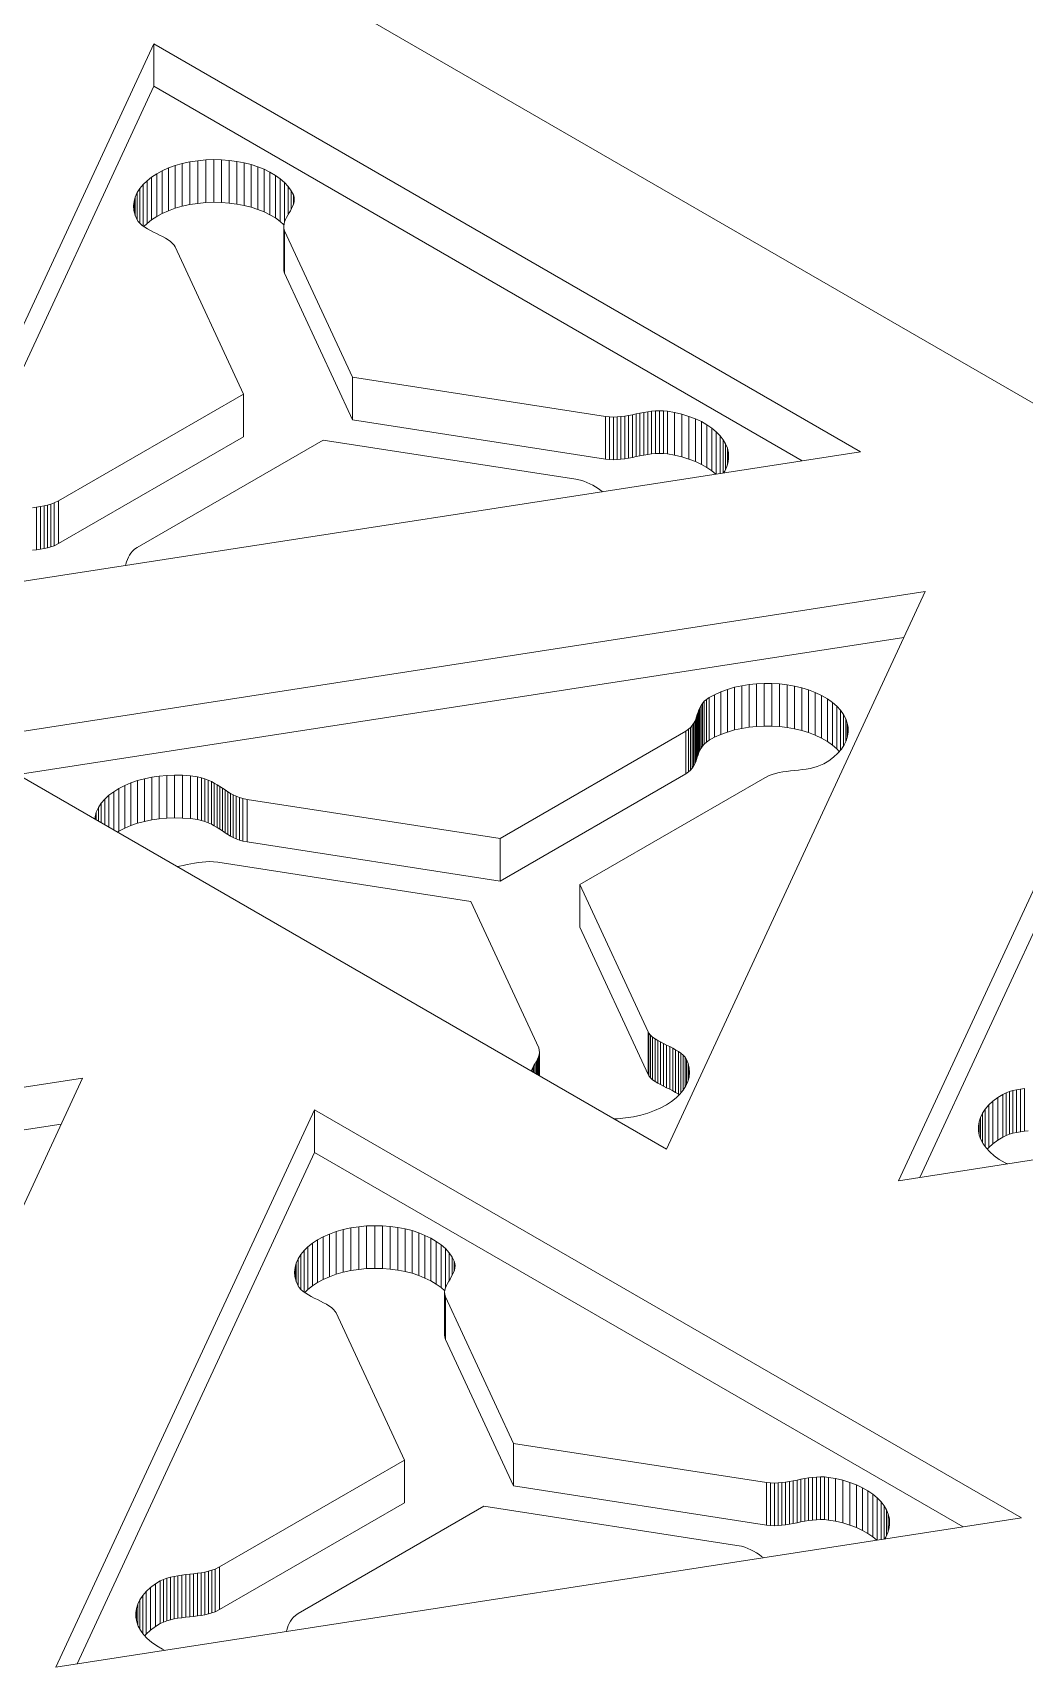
# Model space of a CAD drawing. Header units: inches. Extents: x 2.5 to 18.9, y 2.6 to 12.3.
# Drawn here: x 16.202 to 17.388, y 6.909 to 8.864 of the extents above; entities that cross this region are included whole.
import ezdxf

# ---------------------------------------------------------------- set-up
doc = ezdxf.new("R2010")
doc.units = ezdxf.units.IN
doc.header["$MEASUREMENT"] = 0

# ---------------------------------------------------------------- blocks, each defined once
blk = doc.blocks.new('A$C39963D99')
at = {"color": 0, "linetype": 'Continuous', "lineweight": 0, "extrusion": (3.33067e-16, 0.816497, 0.57735)}
for p, q in [((22.0617, -3.0619), (13.8593, 1.6738)), ((19.1727, -2.4169), (19.4822, -1.75)), ((19.4822, -1.801), (19.4822, -1.75)), ((19.4822, -1.75), (20.3278, -2.2382)), ((19.4822, -1.801), (19.1982, -2.4129)), ((20.2581, -2.2489), (19.4822, -1.801)), ((19.4998, -1.8987), (19.5078, -1.8958)), ((19.5078, -1.8958), (19.5163, -1.8934)), ((19.5078, -1.9469), (19.5078, -1.8958)), ((19.5163, -1.8934), (19.5253, -1.8914)), ((19.5163, -1.9444), (19.5163, -1.8934)), ((19.5253, -1.8914), (19.5348, -1.89)), ((19.5253, -1.9425), (19.5253, -1.8914)), ((19.5348, -1.89), (19.5444, -1.8891)), ((19.5348, -1.941), (19.5348, -1.89)), ((19.5444, -1.8891), (19.5539, -1.8887)), ((19.5444, -1.9401), (19.5444, -1.8891)), ((19.5539, -1.9397), (19.5539, -1.8887)), ((19.5539, -1.8887), (19.5633, -1.8889)), ((19.5633, -1.9399), (19.5633, -1.8889)), ((19.5633, -1.8889), (19.5725, -1.8896)), ((19.5725, -1.9406), (19.5725, -1.8896)), ((19.5725, -1.8896), (19.5815, -1.8908)), ((19.5815, -1.9418), (19.5815, -1.8908)), ((19.5815, -1.8908), (19.5903, -1.8925)), ((19.5903, -1.9435), (19.5903, -1.8925)), ((19.5903, -1.8925), (19.5986, -1.8947)), ((19.5986, -1.9457), (19.5986, -1.8947)), ((19.5986, -1.8947), (19.6066, -1.8972)), ((19.4695, -1.9185), (19.4742, -1.9139)), ((19.4742, -1.9139), (19.4796, -1.9096)), ((19.4742, -1.9649), (19.4742, -1.9139)), ((19.4796, -1.9096), (19.4857, -1.9056)), ((19.4796, -1.9607), (19.4796, -1.9096)), ((19.4857, -1.9056), (19.4924, -1.902)), ((19.4857, -1.9567), (19.4857, -1.9056)), ((19.4924, -1.902), (19.4998, -1.8987)), ((19.4924, -1.953), (19.4924, -1.902)), ((19.4998, -1.9498), (19.4998, -1.8987)), ((19.6066, -1.9483), (19.6066, -1.8972)), ((19.6066, -1.8972), (19.6142, -1.9003)), ((19.6142, -1.9513), (19.6142, -1.9003)), ((19.6142, -1.9003), (19.6212, -1.9037)), ((19.6212, -1.9547), (19.6212, -1.9037)), ((19.6212, -1.9037), (19.6277, -1.9075)), ((19.6277, -1.9585), (19.6277, -1.9075)), ((19.6277, -1.9075), (19.6335, -1.9117)), ((19.6335, -1.9627), (19.6335, -1.9117)), ((19.6335, -1.9117), (19.6386, -1.9162)), ((19.4587, -1.9387), (19.4601, -1.9334)), ((19.4601, -1.9334), (19.4624, -1.9282)), ((19.4601, -1.9559), (19.4601, -1.9334)), ((19.4624, -1.9282), (19.4656, -1.9232)), ((19.4624, -1.9609), (19.4624, -1.9282)), ((19.4656, -1.9232), (19.4695, -1.9185)), ((19.4656, -1.9648), (19.4656, -1.9232)), ((19.4695, -1.9681), (19.4695, -1.9185)), ((19.6386, -1.9635), (19.6386, -1.9162)), ((19.6386, -1.9162), (19.6431, -1.921)), ((19.6431, -1.9544), (19.6431, -1.921)), ((19.6431, -1.921), (19.6467, -1.9262)), ((19.6467, -1.948), (19.6467, -1.9262)), ((19.6467, -1.9262), (19.6492, -1.9309)), ((19.6492, -1.9424), (19.6492, -1.9309)), ((19.6492, -1.9309), (19.65, -1.9337)), ((19.65, -1.9392), (19.65, -1.9337)), ((19.65, -1.9337), (19.6502, -1.9365)), ((19.4581, -1.9441), (19.4587, -1.9387)), ((19.4585, -1.9496), (19.4581, -1.9441)), ((19.4598, -1.9551), (19.4585, -1.9496)), ((19.4587, -1.9504), (19.4587, -1.9387)), ((19.4618, -1.9599), (19.4598, -1.9551)), ((19.4924, -1.953), (19.4857, -1.9567)), ((19.4998, -1.9498), (19.4924, -1.953)), ((19.5078, -1.9469), (19.4998, -1.9498)), ((19.5163, -1.9444), (19.5078, -1.9469)), ((19.5253, -1.9425), (19.5163, -1.9444)), ((19.5348, -1.941), (19.5253, -1.9425)), ((19.5444, -1.9401), (19.5348, -1.941)), ((19.5539, -1.9397), (19.5444, -1.9401)), ((19.5633, -1.9399), (19.5539, -1.9397)), ((19.5725, -1.9406), (19.5633, -1.9399)), ((19.5815, -1.9418), (19.5725, -1.9406)), ((19.5903, -1.9435), (19.5815, -1.9418)), ((19.5986, -1.9457), (19.5903, -1.9435)), ((19.6066, -1.9483), (19.5986, -1.9457)), ((19.6142, -1.9513), (19.6066, -1.9483)), ((19.6212, -1.9547), (19.6142, -1.9513)), ((19.6277, -1.9585), (19.6212, -1.9547)), ((19.6426, -1.9551), (19.6412, -1.9578)), ((19.6442, -1.9525), (19.6426, -1.9551)), ((19.6457, -1.9499), (19.6442, -1.9525)), ((19.6471, -1.9472), (19.6457, -1.9499)), ((19.6483, -1.9446), (19.6471, -1.9472)), ((19.6493, -1.9419), (19.6483, -1.9446)), ((19.65, -1.9392), (19.6493, -1.9419)), ((19.6502, -1.9365), (19.65, -1.9392)), ((19.4635, -1.9626), (19.4618, -1.9599)), ((19.4658, -1.9651), (19.4635, -1.9626)), ((19.4684, -1.9673), (19.4658, -1.9651)), ((19.4714, -1.9695), (19.4684, -1.9673)), ((19.4742, -1.9649), (19.4703, -1.9687)), ((19.4747, -1.9715), (19.4714, -1.9695)), ((19.4796, -1.9607), (19.4742, -1.9649)), ((19.4782, -1.9734), (19.4747, -1.9715)), ((19.4818, -1.9753), (19.4782, -1.9734)), ((19.4857, -1.9567), (19.4796, -1.9607)), ((19.6335, -1.9627), (19.6277, -1.9585)), ((19.6379, -1.9666), (19.6335, -1.9627)), ((19.6381, -1.9656), (19.6377, -1.9682)), ((19.6377, -2.0192), (19.6377, -1.9682)), ((19.6377, -1.9682), (19.6378, -1.9708)), ((19.6378, -2.0219), (19.6378, -1.9708)), ((19.6378, -1.9708), (19.6385, -1.9737)), ((19.6388, -1.963), (19.6381, -1.9656)), ((19.6385, -2.0247), (19.6385, -1.9737)), ((19.6385, -1.9737), (19.7199, -2.149)), ((19.6399, -1.9604), (19.6388, -1.963)), ((19.6412, -1.9578), (19.6399, -1.9604)), ((19.4855, -1.9771), (19.4818, -1.9753)), ((19.4891, -1.979), (19.4855, -1.9771)), ((19.4927, -1.9808), (19.4891, -1.979)), ((19.4961, -1.9827), (19.4927, -1.9808)), ((19.4993, -1.9846), (19.4961, -1.9827)), ((19.5022, -1.9867), (19.4993, -1.9846)), ((19.5047, -1.9889), (19.5022, -1.9867)), ((19.5067, -1.9912), (19.5047, -1.9889)), ((19.5077, -1.993), (19.5067, -1.9912)), ((19.5895, -2.1691), (19.5077, -1.993)), ((19.6378, -2.0219), (19.6377, -2.0192)), ((19.6385, -2.0247), (19.6378, -2.0219)), ((19.7199, -2.2), (19.6385, -2.0247)), ((19.7199, -2.2), (19.7199, -2.149)), ((19.7199, -2.149), (20.0226, -2.1959)), ((19.3681, -2.2969), (19.5895, -2.1691)), ((19.5895, -2.2201), (19.5895, -2.1691)), ((20.0732, -2.1904), (20.0778, -2.1897)), ((20.0778, -2.1897), (20.0825, -2.1893)), ((20.0778, -2.2408), (20.0778, -2.1897)), ((20.0825, -2.1893), (20.0873, -2.1891)), ((20.0825, -2.2403), (20.0825, -2.1893)), ((20.0873, -2.2402), (20.0873, -2.1891)), ((20.0873, -2.1891), (20.0921, -2.1892)), ((20.0921, -2.2403), (20.0921, -2.1892)), ((20.0921, -2.1892), (20.0969, -2.1897)), ((20.0969, -2.2407), (20.0969, -2.1897)), ((20.0969, -2.1897), (20.1051, -2.1911)), ((20.0226, -2.2469), (19.7199, -2.2)), ((20.0226, -2.2469), (20.0226, -2.1959)), ((20.0226, -2.1959), (20.0276, -2.1964)), ((20.0276, -2.2475), (20.0276, -2.1964)), ((20.0276, -2.1964), (20.0322, -2.1966)), ((20.0322, -2.1966), (20.0367, -2.1964)), ((20.0322, -2.2476), (20.0322, -2.1966)), ((20.0367, -2.1964), (20.0412, -2.196)), ((20.0367, -2.2475), (20.0367, -2.1964)), ((20.0412, -2.196), (20.0457, -2.1954)), ((20.0412, -2.2471), (20.0412, -2.196)), ((20.0457, -2.1954), (20.0502, -2.1947)), ((20.0457, -2.2465), (20.0457, -2.1954)), ((20.0502, -2.1947), (20.0548, -2.1938)), ((20.0502, -2.2457), (20.0502, -2.1947)), ((20.0548, -2.1938), (20.0593, -2.1929)), ((20.0548, -2.2449), (20.0548, -2.1938)), ((20.0593, -2.1929), (20.0639, -2.192)), ((20.0593, -2.2439), (20.0593, -2.1929)), ((20.0639, -2.192), (20.0685, -2.1911)), ((20.0639, -2.243), (20.0639, -2.192)), ((20.0685, -2.1911), (20.0732, -2.1904)), ((20.0685, -2.2422), (20.0685, -2.1911)), ((20.0732, -2.2414), (20.0732, -2.1904)), ((20.1051, -2.2422), (20.1051, -2.1911)), ((20.1051, -2.1911), (20.1141, -2.1932)), ((20.1141, -2.2443), (20.1141, -2.1932)), ((20.1141, -2.1932), (20.1225, -2.1958)), ((20.1225, -2.2468), (20.1225, -2.1958)), ((20.1225, -2.1958), (20.1303, -2.1988)), ((20.1303, -2.2498), (20.1303, -2.1988)), ((20.1303, -2.1988), (20.1375, -2.2021)), ((20.1375, -2.2532), (20.1375, -2.2021)), ((20.1375, -2.2021), (20.1441, -2.2059)), ((20.1441, -2.2569), (20.1441, -2.2059)), ((20.1441, -2.2059), (20.15, -2.2099)), ((19.5895, -2.2201), (19.3681, -2.3479)), ((19.6848, -2.2243), (19.4624, -2.3527)), ((19.9872, -2.2711), (19.6848, -2.2243)), ((20.15, -2.261), (20.15, -2.2099)), ((20.15, -2.2099), (20.1552, -2.2143)), ((20.1552, -2.2649), (20.1552, -2.2143)), ((20.1552, -2.2143), (20.1597, -2.2189)), ((20.1597, -2.2642), (20.1597, -2.2189)), ((20.1597, -2.2189), (20.1635, -2.2237)), ((20.1635, -2.2636), (20.1635, -2.2237)), ((20.1635, -2.2237), (20.1664, -2.2288)), ((20.1664, -2.2589), (20.1664, -2.2288)), ((20.1664, -2.2288), (20.1685, -2.234)), ((20.3278, -2.2382), (19.1727, -2.4169)), ((20.0276, -2.2475), (20.0226, -2.2469)), ((20.0322, -2.2476), (20.0276, -2.2475)), ((20.0367, -2.2475), (20.0322, -2.2476)), ((20.0412, -2.2471), (20.0367, -2.2475)), ((20.0457, -2.2465), (20.0412, -2.2471)), ((20.0502, -2.2457), (20.0457, -2.2465)), ((20.0548, -2.2449), (20.0502, -2.2457)), ((20.0593, -2.2439), (20.0548, -2.2449)), ((20.0639, -2.243), (20.0593, -2.2439)), ((20.0685, -2.2422), (20.0639, -2.243)), ((20.0732, -2.2414), (20.0685, -2.2422)), ((20.0778, -2.2408), (20.0732, -2.2414)), ((20.0825, -2.2403), (20.0778, -2.2408)), ((20.0873, -2.2402), (20.0825, -2.2403)), ((20.0921, -2.2403), (20.0873, -2.2402)), ((20.0969, -2.2407), (20.0921, -2.2403)), ((20.1051, -2.2422), (20.0969, -2.2407)), ((20.1141, -2.2443), (20.1051, -2.2422)), ((20.1225, -2.2468), (20.1141, -2.2443)), ((20.1303, -2.2498), (20.1225, -2.2468)), ((20.1685, -2.2536), (20.1685, -2.234)), ((20.1685, -2.234), (20.1697, -2.2393)), ((20.17, -2.2447), (20.1694, -2.2502)), ((20.1697, -2.2477), (20.1697, -2.2393)), ((20.1697, -2.2393), (20.17, -2.2447)), ((20.1375, -2.2532), (20.1303, -2.2498)), ((20.1441, -2.2569), (20.1375, -2.2532)), ((20.15, -2.261), (20.1441, -2.2569)), ((20.1548, -2.2649), (20.15, -2.261)), ((20.1653, -2.2612), (20.1638, -2.2635)), ((20.1679, -2.2557), (20.1653, -2.2612)), ((20.1694, -2.2502), (20.1679, -2.2557)), ((19.9926, -2.2721), (19.9872, -2.2711)), ((19.9967, -2.2733), (19.9926, -2.2721)), ((20.0004, -2.2747), (19.9967, -2.2733)), ((20.004, -2.2763), (20.0004, -2.2747)), ((20.0074, -2.2782), (20.004, -2.2763)), ((20.0106, -2.2801), (20.0074, -2.2782)), ((20.0138, -2.2822), (20.0106, -2.2801)), ((20.017, -2.2843), (20.0138, -2.2822)), ((20.0194, -2.2859), (20.017, -2.2843)), ((19.3373, -2.305), (19.342, -2.3044)), ((19.342, -2.3044), (19.3465, -2.3038)), ((19.342, -2.3555), (19.342, -2.3044)), ((19.3465, -2.3038), (19.351, -2.303)), ((19.3465, -2.3548), (19.3465, -2.3038)), ((19.351, -2.303), (19.3552, -2.302)), ((19.351, -2.354), (19.351, -2.303)), ((19.3552, -2.302), (19.3592, -2.3009)), ((19.3552, -2.3531), (19.3552, -2.302)), ((19.3592, -2.3009), (19.363, -2.2994)), ((19.3592, -2.3519), (19.3592, -2.3009)), ((19.363, -2.2994), (19.3681, -2.2969)), ((19.363, -2.3505), (19.363, -2.2994)), ((19.3681, -2.3479), (19.3681, -2.2969)), ((19.342, -2.3555), (19.3373, -2.356)), ((19.3465, -2.3548), (19.342, -2.3555)), ((19.351, -2.354), (19.3465, -2.3548)), ((19.3552, -2.3531), (19.351, -2.354)), ((19.3592, -2.3519), (19.3552, -2.3531)), ((19.363, -2.3505), (19.3592, -2.3519)), ((19.3681, -2.3479), (19.363, -2.3505)), ((19.4518, -2.3644), (19.4507, -2.3671)), ((19.4532, -2.3619), (19.4518, -2.3644)), ((19.4548, -2.3594), (19.4532, -2.3619)), ((19.4568, -2.3571), (19.4548, -2.3594)), ((19.4592, -2.3548), (19.4568, -2.3571)), ((19.4624, -2.3527), (19.4592, -2.3548)), ((19.4488, -2.3725), (19.4482, -2.3742)), ((19.4497, -2.3698), (19.4488, -2.3725)), ((19.4507, -2.3671), (19.4497, -2.3698)), ((19.2501, -2.5841), (20.4052, -2.4054)), ((20.4052, -2.4054), (20.0958, -3.0723)), ((20.3733, -3.11), (20.6828, -2.4431)), ((20.3797, -2.4603), (19.3198, -2.6243)), ((20.6828, -2.4941), (20.3988, -3.1061)), ((20.1685, -2.5223), (20.1769, -2.5199)), ((20.1769, -2.5199), (20.1856, -2.518)), ((20.1769, -2.5709), (20.1769, -2.5199)), ((20.1856, -2.518), (20.1945, -2.5166)), ((20.1856, -2.569), (20.1856, -2.518)), ((20.1945, -2.5166), (20.2035, -2.5156)), ((20.1945, -2.5676), (20.1945, -2.5166)), ((20.2035, -2.5156), (20.2127, -2.5152)), ((20.2035, -2.5667), (20.2035, -2.5156)), ((20.2127, -2.5662), (20.2127, -2.5152)), ((20.2127, -2.5152), (20.2218, -2.5153)), ((20.2218, -2.5663), (20.2218, -2.5153)), ((20.2218, -2.5153), (20.231, -2.5158)), ((20.231, -2.5668), (20.231, -2.5158)), ((20.231, -2.5158), (20.24, -2.5169)), ((20.24, -2.5679), (20.24, -2.5169)), ((20.24, -2.5169), (20.2488, -2.5184)), ((20.2488, -2.5695), (20.2488, -2.5184)), ((20.2488, -2.5184), (20.2574, -2.5205)), ((20.2574, -2.5715), (20.2574, -2.5205)), ((20.2574, -2.5205), (20.2657, -2.523)), ((20.1356, -2.5443), (20.1371, -2.5416)), ((20.1371, -2.5416), (20.1388, -2.5391)), ((20.1371, -2.5927), (20.1371, -2.5416)), ((20.1388, -2.5391), (20.1409, -2.5366)), ((20.1388, -2.5901), (20.1388, -2.5391)), ((20.1409, -2.5366), (20.1435, -2.5343)), ((20.1409, -2.5877), (20.1409, -2.5366)), ((20.1435, -2.5343), (20.1466, -2.5321)), ((20.1435, -2.5853), (20.1435, -2.5343)), ((20.1466, -2.5321), (20.1529, -2.5287)), ((20.1466, -2.5831), (20.1466, -2.5321)), ((20.1529, -2.5287), (20.1605, -2.5253)), ((20.1529, -2.5797), (20.1529, -2.5287)), ((20.1605, -2.5253), (20.1685, -2.5223)), ((20.1605, -2.5763), (20.1605, -2.5253)), ((20.1685, -2.5734), (20.1685, -2.5223)), ((20.2657, -2.574), (20.2657, -2.523)), ((20.2657, -2.523), (20.2737, -2.5261)), ((20.2737, -2.5771), (20.2737, -2.5261)), ((20.2737, -2.5261), (20.2812, -2.5296)), ((20.2812, -2.5806), (20.2812, -2.5296)), ((20.2812, -2.5296), (20.2881, -2.5336)), ((20.2881, -2.5846), (20.2881, -2.5336)), ((20.2881, -2.5336), (20.2943, -2.5379)), ((20.2943, -2.589), (20.2943, -2.5379)), ((20.2943, -2.5379), (20.2995, -2.5425)), ((20.1281, -2.563), (20.1295, -2.5605)), ((20.1295, -2.5605), (20.1306, -2.5578)), ((20.1295, -2.6115), (20.1295, -2.5605)), ((20.1306, -2.5578), (20.1316, -2.5551)), ((20.1306, -2.6089), (20.1306, -2.5578)), ((20.1316, -2.5551), (20.1325, -2.5524)), ((20.1316, -2.6062), (20.1316, -2.5551)), ((20.1325, -2.5524), (20.1334, -2.5497)), ((20.1325, -2.6034), (20.1325, -2.5524)), ((20.1334, -2.5497), (20.1345, -2.547)), ((20.1334, -2.6007), (20.1334, -2.5497)), ((20.1345, -2.547), (20.1356, -2.5443)), ((20.1345, -2.598), (20.1345, -2.547)), ((20.1356, -2.5953), (20.1356, -2.5443)), ((20.2995, -2.5936), (20.2995, -2.5425)), ((20.2995, -2.5425), (20.3039, -2.5473)), ((20.3039, -2.5949), (20.3039, -2.5473)), ((20.3039, -2.5473), (20.3075, -2.5523)), ((20.3075, -2.5899), (20.3075, -2.5523)), ((20.3075, -2.5523), (20.3102, -2.5574)), ((20.3102, -2.5848), (20.3102, -2.5574)), ((20.3102, -2.5574), (20.312, -2.5626)), ((19.8965, -2.7006), (20.1189, -2.5722)), ((20.1189, -2.5722), (20.1221, -2.5701)), ((20.1189, -2.6233), (20.1189, -2.5722)), ((20.1221, -2.5701), (20.1245, -2.5679)), ((20.1221, -2.6211), (20.1221, -2.5701)), ((20.1245, -2.5679), (20.1265, -2.5655)), ((20.1245, -2.6189), (20.1245, -2.5679)), ((20.1265, -2.5655), (20.1281, -2.563)), ((20.1265, -2.6165), (20.1265, -2.5655)), ((20.1281, -2.6141), (20.1281, -2.563)), ((20.1529, -2.5797), (20.1466, -2.5831)), ((20.1605, -2.5763), (20.1529, -2.5797)), ((20.1685, -2.5734), (20.1605, -2.5763)), ((20.1769, -2.5709), (20.1685, -2.5734)), ((20.1856, -2.569), (20.1769, -2.5709)), ((20.1945, -2.5676), (20.1856, -2.569)), ((20.2035, -2.5667), (20.1945, -2.5676)), ((20.2127, -2.5662), (20.2035, -2.5667)), ((20.2218, -2.5663), (20.2127, -2.5662)), ((20.231, -2.5668), (20.2218, -2.5663)), ((20.24, -2.5679), (20.231, -2.5668)), ((20.2488, -2.5695), (20.24, -2.5679)), ((20.2574, -2.5715), (20.2488, -2.5695)), ((20.2657, -2.574), (20.2574, -2.5715)), ((20.2737, -2.5771), (20.2657, -2.574)), ((20.2812, -2.5806), (20.2737, -2.5771)), ((20.2881, -2.5846), (20.2812, -2.5806)), ((20.3123, -2.5784), (20.3107, -2.5837)), ((20.312, -2.5795), (20.312, -2.5626)), ((20.312, -2.5626), (20.313, -2.5679)), ((20.3131, -2.5732), (20.3123, -2.5784)), ((20.313, -2.5739), (20.313, -2.5679)), ((20.313, -2.5679), (20.3131, -2.5732)), ((20.0958, -3.0723), (19.2501, -2.5841)), ((20.1345, -2.598), (20.1334, -2.6007)), ((20.1356, -2.5953), (20.1345, -2.598)), ((20.1371, -2.5927), (20.1356, -2.5953)), ((20.1388, -2.5901), (20.1371, -2.5927)), ((20.1409, -2.5877), (20.1388, -2.5901)), ((20.1435, -2.5853), (20.1409, -2.5877)), ((20.1466, -2.5831), (20.1435, -2.5853)), ((20.2943, -2.589), (20.2881, -2.5846)), ((20.2995, -2.5936), (20.2943, -2.589)), ((20.3007, -2.5987), (20.2956, -2.6033)), ((20.3024, -2.5967), (20.2995, -2.5936)), ((20.3049, -2.5938), (20.3007, -2.5987)), ((20.3082, -2.5888), (20.3049, -2.5938)), ((20.3107, -2.5837), (20.3082, -2.5888)), ((20.1245, -2.6189), (20.1221, -2.6211)), ((20.1265, -2.6165), (20.1245, -2.6189)), ((20.1281, -2.6141), (20.1265, -2.6165)), ((20.1295, -2.6115), (20.1281, -2.6141)), ((20.1306, -2.6089), (20.1295, -2.6115)), ((20.1316, -2.6062), (20.1306, -2.6089)), ((20.1325, -2.6034), (20.1316, -2.6062)), ((20.1334, -2.6007), (20.1325, -2.6034)), ((20.244, -2.6199), (20.2393, -2.6205)), ((20.2487, -2.6194), (20.244, -2.6199)), ((20.2534, -2.6189), (20.2487, -2.6194)), ((20.2581, -2.6183), (20.2534, -2.6189)), ((20.2628, -2.6176), (20.2581, -2.6183)), ((20.2674, -2.6168), (20.2628, -2.6176)), ((20.2718, -2.6158), (20.2674, -2.6168)), ((20.276, -2.6146), (20.2718, -2.6158)), ((20.28, -2.6131), (20.276, -2.6146)), ((20.2838, -2.6113), (20.28, -2.6131)), ((20.2897, -2.6077), (20.2838, -2.6113)), ((20.2956, -2.6033), (20.2897, -2.6077)), ((19.4406, -2.6408), (19.4475, -2.6373)), ((19.4475, -2.6373), (19.4549, -2.6342)), ((19.4475, -2.6883), (19.4475, -2.6373)), ((19.4549, -2.6342), (19.4628, -2.6315)), ((19.4549, -2.6852), (19.4549, -2.6342)), ((19.4628, -2.6315), (19.4711, -2.6292)), ((19.4628, -2.6825), (19.4628, -2.6315)), ((19.4711, -2.6292), (19.4797, -2.6274)), ((19.4711, -2.6802), (19.4711, -2.6292)), ((19.4797, -2.6274), (19.4887, -2.6261)), ((19.4797, -2.6784), (19.4797, -2.6274)), ((19.4887, -2.6261), (19.4979, -2.6252)), ((19.4887, -2.6771), (19.4887, -2.6261)), ((19.4979, -2.6252), (19.5072, -2.6249)), ((19.4979, -2.6763), (19.4979, -2.6252)), ((19.5072, -2.6759), (19.5072, -2.6249)), ((19.5072, -2.6249), (19.5167, -2.6251)), ((19.5167, -2.6762), (19.5167, -2.6251)), ((19.5167, -2.6251), (19.5262, -2.6259)), ((19.5262, -2.6769), (19.5262, -2.6259)), ((19.5262, -2.6259), (19.5346, -2.627)), ((19.5346, -2.6781), (19.5346, -2.627)), ((19.5346, -2.627), (19.5392, -2.628)), ((19.5392, -2.6791), (19.5392, -2.628)), ((19.5392, -2.628), (19.5434, -2.6293)), ((19.5434, -2.6803), (19.5434, -2.6293)), ((19.5434, -2.6293), (19.5474, -2.6308)), ((19.5474, -2.6819), (19.5474, -2.6308)), ((19.5474, -2.6308), (19.5511, -2.6326)), ((19.5511, -2.6836), (19.5511, -2.6326)), ((19.5511, -2.6326), (19.5546, -2.6345)), ((19.5546, -2.6855), (19.5546, -2.6345)), ((19.5546, -2.6345), (19.5579, -2.6365)), ((19.5579, -2.6875), (19.5579, -2.6365)), ((19.5579, -2.6365), (19.5612, -2.6385)), ((19.5612, -2.6896), (19.5612, -2.6385)), ((19.5612, -2.6385), (19.5643, -2.6406)), ((20.1189, -2.6233), (19.8965, -2.7517)), ((20.2132, -2.628), (19.9918, -2.7558)), ((20.1221, -2.6211), (20.1189, -2.6233)), ((20.2183, -2.6255), (20.2132, -2.628)), ((20.2221, -2.624), (20.2183, -2.6255)), ((20.2261, -2.6229), (20.2221, -2.624)), ((20.2303, -2.6219), (20.2261, -2.6229)), ((20.2348, -2.6211), (20.2303, -2.6219)), ((20.2393, -2.6205), (20.2348, -2.6211)), ((19.416, -2.6637), (19.4194, -2.6585)), ((19.4194, -2.6585), (19.4236, -2.6536)), ((19.4194, -2.6818), (19.4194, -2.6585)), ((19.4236, -2.6536), (19.4286, -2.649)), ((19.4236, -2.6842), (19.4236, -2.6536)), ((19.4286, -2.649), (19.4343, -2.6447)), ((19.4286, -2.6871), (19.4286, -2.649)), ((19.4343, -2.6447), (19.4406, -2.6408)), ((19.4343, -2.6904), (19.4343, -2.6447)), ((19.4406, -2.6918), (19.4406, -2.6408)), ((19.5643, -2.6917), (19.5643, -2.6406)), ((19.5643, -2.6406), (19.5675, -2.6427)), ((19.5675, -2.6938), (19.5675, -2.6427)), ((19.5675, -2.6427), (19.5707, -2.6448)), ((19.5707, -2.6958), (19.5707, -2.6448)), ((19.5707, -2.6448), (19.5739, -2.6468)), ((19.5739, -2.6978), (19.5739, -2.6468)), ((19.5739, -2.6468), (19.5773, -2.6486)), ((19.5773, -2.6996), (19.5773, -2.6486)), ((19.5773, -2.6486), (19.5809, -2.6502)), ((19.5809, -2.7012), (19.5809, -2.6502)), ((19.5809, -2.6502), (19.5846, -2.6516)), ((19.5846, -2.7027), (19.5846, -2.6516)), ((19.5846, -2.6516), (19.5887, -2.6528)), ((19.5887, -2.7038), (19.5887, -2.6528)), ((19.5887, -2.6528), (19.5941, -2.6539)), ((19.5941, -2.7049), (19.5941, -2.6539)), ((19.5941, -2.6539), (19.8965, -2.7006)), ((19.4116, -2.6773), (19.4119, -2.6747)), ((19.4119, -2.6747), (19.4134, -2.6692)), ((19.4119, -2.6774), (19.4119, -2.6747)), ((19.4134, -2.6692), (19.416, -2.6637)), ((19.4134, -2.6784), (19.4134, -2.6692)), ((19.416, -2.6798), (19.416, -2.6637)), ((19.4797, -2.6784), (19.4711, -2.6802)), ((19.4887, -2.6771), (19.4797, -2.6784)), ((19.4979, -2.6763), (19.4887, -2.6771)), ((19.5072, -2.6759), (19.4979, -2.6763)), ((19.5167, -2.6762), (19.5072, -2.6759)), ((19.5262, -2.6769), (19.5167, -2.6762)), ((19.5346, -2.6781), (19.5262, -2.6769)), ((19.5392, -2.6791), (19.5346, -2.6781)), ((19.4406, -2.6918), (19.4388, -2.693)), ((19.4475, -2.6883), (19.4406, -2.6918)), ((19.4549, -2.6852), (19.4475, -2.6883)), ((19.4628, -2.6825), (19.4549, -2.6852)), ((19.4711, -2.6802), (19.4628, -2.6825)), ((19.5434, -2.6803), (19.5392, -2.6791)), ((19.5474, -2.6819), (19.5434, -2.6803)), ((19.5511, -2.6836), (19.5474, -2.6819)), ((19.5546, -2.6855), (19.5511, -2.6836)), ((19.5579, -2.6875), (19.5546, -2.6855)), ((19.5612, -2.6896), (19.5579, -2.6875)), ((19.5643, -2.6917), (19.5612, -2.6896)), ((19.5675, -2.6938), (19.5643, -2.6917)), ((19.5707, -2.6958), (19.5675, -2.6938)), ((19.5739, -2.6978), (19.5707, -2.6958)), ((19.5773, -2.6996), (19.5739, -2.6978)), ((19.5809, -2.7012), (19.5773, -2.6996)), ((19.5846, -2.7027), (19.5809, -2.7012)), ((19.5887, -2.7038), (19.5846, -2.7027)), ((19.5941, -2.7049), (19.5887, -2.7038)), ((19.8965, -2.7517), (19.5941, -2.7049)), ((19.8965, -2.7517), (19.8965, -2.7006)), ((19.5128, -2.7338), (19.5102, -2.7342)), ((19.5174, -2.7329), (19.5128, -2.7338)), ((19.522, -2.732), (19.5174, -2.7329)), ((19.5265, -2.7311), (19.522, -2.732)), ((19.5311, -2.7302), (19.5265, -2.7311)), ((19.5356, -2.7295), (19.5311, -2.7302)), ((19.5401, -2.7289), (19.5356, -2.7295)), ((19.5446, -2.7285), (19.5401, -2.7289)), ((19.5491, -2.7283), (19.5446, -2.7285)), ((19.5537, -2.7285), (19.5491, -2.7283)), ((19.5587, -2.7291), (19.5537, -2.7285)), ((19.8614, -2.7759), (19.5587, -2.7291)), ((19.9918, -2.8068), (19.9918, -2.7558)), ((19.9918, -2.7558), (20.0736, -2.9319)), ((19.9428, -2.9512), (19.8614, -2.7759)), ((20.0736, -2.983), (19.9918, -2.8068)), ((20.0736, -2.983), (20.0736, -2.9319)), ((20.0736, -2.9319), (20.0746, -2.9337)), ((21.5284, -2.9313), (20.3733, -3.11)), ((19.9435, -2.9541), (19.9428, -2.9512)), ((20.0746, -2.9847), (20.0746, -2.9337)), ((20.0746, -2.9337), (20.0767, -2.936)), ((20.0767, -2.9871), (20.0767, -2.936)), ((20.0767, -2.936), (20.0791, -2.9382)), ((20.0791, -2.9892), (20.0791, -2.9382)), ((20.0791, -2.9382), (20.082, -2.9403)), ((20.082, -2.9913), (20.082, -2.9403)), ((20.082, -2.9403), (20.0852, -2.9422)), ((20.0852, -2.9933), (20.0852, -2.9422)), ((20.0852, -2.9422), (20.0886, -2.9441)), ((20.0886, -2.9951), (20.0886, -2.9441)), ((20.0886, -2.9441), (20.0922, -2.946)), ((20.0922, -2.997), (20.0922, -2.946)), ((20.0922, -2.946), (20.0958, -2.9478)), ((20.0958, -2.9988), (20.0958, -2.9478)), ((20.0958, -2.9478), (20.0995, -2.9496)), ((20.0995, -3.0006), (20.0995, -2.9496)), ((20.0995, -2.9496), (20.1031, -2.9515)), ((20.1031, -3.0025), (20.1031, -2.9515)), ((20.1031, -2.9515), (20.1066, -2.9534)), ((19.9371, -2.9724), (19.9387, -2.9698)), ((19.9387, -2.9698), (19.9401, -2.9672)), ((19.9387, -2.9816), (19.9387, -2.9698)), ((19.9401, -2.9672), (19.9414, -2.9645)), ((19.9401, -2.9824), (19.9401, -2.9672)), ((19.9414, -2.9645), (19.9425, -2.9619)), ((19.9414, -2.9832), (19.9414, -2.9645)), ((19.9425, -2.9619), (19.9432, -2.9593)), ((19.9425, -2.9838), (19.9425, -2.9619)), ((19.9432, -2.9593), (19.9436, -2.9567)), ((19.9432, -2.9842), (19.9432, -2.9593)), ((19.9436, -2.9567), (19.9435, -2.9541)), ((19.9436, -2.9844), (19.9436, -2.9567)), ((20.1066, -3.0044), (20.1066, -2.9534)), ((20.1066, -2.9534), (20.1099, -2.9554)), ((20.1099, -3.0065), (20.1099, -2.9554)), ((20.1099, -2.9554), (20.1129, -2.9576)), ((20.1129, -3.0051), (20.1129, -2.9576)), ((20.1129, -2.9576), (20.1155, -2.9599)), ((20.1155, -3.0019), (20.1155, -2.9599)), ((20.1155, -2.9599), (20.1178, -2.9623)), ((20.1178, -2.9984), (20.1178, -2.9623)), ((20.1178, -2.9623), (20.1195, -2.965)), ((20.1195, -2.9953), (20.1195, -2.965)), ((20.1195, -2.965), (20.1215, -2.9698)), ((20.1215, -2.9904), (20.1215, -2.9698)), ((20.1215, -2.9698), (20.1228, -2.9753)), ((18.242, -3.1661), (19.3971, -2.9874)), ((19.3971, -2.9874), (19.0876, -3.6543)), ((19.9337, -2.9787), (19.9342, -2.9777)), ((19.9342, -2.9777), (19.9356, -2.975)), ((19.9342, -2.979), (19.9342, -2.9777)), ((19.9356, -2.975), (19.9371, -2.9724)), ((19.9356, -2.9798), (19.9356, -2.975)), ((19.9371, -2.9807), (19.9371, -2.9724)), ((20.0746, -2.9847), (20.0736, -2.983)), ((20.0767, -2.9871), (20.0746, -2.9847)), ((20.0791, -2.9892), (20.0767, -2.9871)), ((20.082, -2.9913), (20.0791, -2.9892)), ((20.0852, -2.9933), (20.082, -2.9913)), ((20.1226, -2.9862), (20.1212, -2.9915)), ((20.1232, -2.9808), (20.1226, -2.9862)), ((20.1228, -2.9844), (20.1228, -2.9753)), ((20.1228, -2.9753), (20.1232, -2.9808)), ((20.0886, -2.9951), (20.0852, -2.9933)), ((20.0922, -2.997), (20.0886, -2.9951)), ((20.0958, -2.9988), (20.0922, -2.997)), ((20.0995, -3.0006), (20.0958, -2.9988)), ((20.1031, -3.0025), (20.0995, -3.0006)), ((20.1071, -3.011), (20.1017, -3.0153)), ((20.1066, -3.0044), (20.1031, -3.0025)), ((20.1099, -3.0065), (20.1066, -3.0044)), ((20.1118, -3.0065), (20.1071, -3.011)), ((20.111, -3.0073), (20.1099, -3.0065)), ((20.1157, -3.0017), (20.1118, -3.0065)), ((20.1189, -2.9967), (20.1157, -3.0017)), ((20.1212, -2.9915), (20.1189, -2.9967)), ((20.4863, -3.0148), (20.4922, -3.0104)), ((20.4922, -3.0104), (20.4981, -3.0068)), ((20.4922, -3.0614), (20.4922, -3.0104)), ((20.4981, -3.0068), (20.5019, -3.005)), ((20.4981, -3.0578), (20.4981, -3.0068)), ((20.5019, -3.005), (20.5059, -3.0035)), ((20.5019, -3.056), (20.5019, -3.005)), ((20.5059, -3.0035), (20.5101, -3.0023)), ((20.5059, -3.0545), (20.5059, -3.0035)), ((20.5101, -3.0023), (20.5145, -3.0013)), ((20.5101, -3.0533), (20.5101, -3.0023)), ((20.5145, -3.0013), (20.5191, -3.0005)), ((20.5145, -3.0523), (20.5145, -3.0013)), ((20.5191, -3.0005), (20.5238, -2.9998)), ((20.5191, -3.0515), (20.5191, -3.0005)), ((20.5238, -3.0508), (20.5238, -2.9998)), ((19.3652, -3.692), (19.6747, -3.0251)), ((19.6747, -3.0762), (19.6747, -3.0251)), ((19.6747, -3.0251), (20.5203, -3.5134)), ((20.0735, -3.0291), (20.065, -3.0315)), ((20.0815, -3.0262), (20.0735, -3.0291)), ((20.0889, -3.0229), (20.0815, -3.0262)), ((20.0956, -3.0193), (20.0889, -3.0229)), ((20.1017, -3.0153), (20.0956, -3.0193)), ((20.4712, -3.0344), (20.4737, -3.0293)), ((20.4737, -3.0293), (20.477, -3.0243)), ((20.4737, -3.0644), (20.4737, -3.0293)), ((20.477, -3.0243), (20.4812, -3.0194)), ((20.477, -3.0694), (20.477, -3.0243)), ((20.4812, -3.0194), (20.4863, -3.0148)), ((20.4812, -3.0704), (20.4812, -3.0194)), ((20.4863, -3.0658), (20.4863, -3.0148)), ((19.3716, -3.0424), (18.3117, -3.2063)), ((20.0369, -3.0359), (20.0329, -3.036)), ((20.0465, -3.035), (20.0369, -3.0359)), ((20.056, -3.0335), (20.0465, -3.035)), ((20.065, -3.0315), (20.056, -3.0335)), ((20.4688, -3.0449), (20.4696, -3.0396)), ((20.4689, -3.0502), (20.4688, -3.0449)), ((20.4696, -3.0396), (20.4712, -3.0344)), ((20.4696, -3.0537), (20.4696, -3.0396)), ((20.4712, -3.0592), (20.4712, -3.0344)), ((20.4699, -3.0555), (20.4689, -3.0502)), ((20.4717, -3.0607), (20.4699, -3.0555)), ((20.4744, -3.0658), (20.4717, -3.0607)), ((20.478, -3.0708), (20.4744, -3.0658)), ((20.4863, -3.0658), (20.4812, -3.0704)), ((20.4922, -3.0614), (20.4863, -3.0658)), ((20.4981, -3.0578), (20.4922, -3.0614)), ((20.5019, -3.056), (20.4981, -3.0578)), ((20.5059, -3.0545), (20.5019, -3.056)), ((20.5101, -3.0533), (20.5059, -3.0545)), ((20.5145, -3.0523), (20.5101, -3.0533)), ((20.5191, -3.0515), (20.5145, -3.0523)), ((20.5238, -3.0508), (20.5191, -3.0515)), ((20.5285, -3.0503), (20.5238, -3.0508)), ((19.6747, -3.0762), (19.3907, -3.6881)), ((20.4506, -3.5241), (19.6747, -3.0762)), ((20.4824, -3.0756), (20.478, -3.0708)), ((20.4812, -3.0704), (20.4795, -3.0724)), ((20.4876, -3.0801), (20.4824, -3.0756)), ((20.4938, -3.0845), (20.4876, -3.0801)), ((20.5007, -3.0885), (20.4938, -3.0845)), ((20.5036, -3.0899), (20.5007, -3.0885)), ((19.7088, -3.1686), (19.7179, -3.1666)), ((19.7179, -3.1666), (19.7274, -3.1651)), ((19.7179, -3.2176), (19.7179, -3.1666)), ((19.7274, -3.1651), (19.7369, -3.1642)), ((19.7274, -3.2161), (19.7274, -3.1651)), ((19.7369, -3.1642), (19.7465, -3.1639)), ((19.7369, -3.2152), (19.7369, -3.1642)), ((19.7465, -3.2149), (19.7465, -3.1639)), ((19.7465, -3.1639), (19.7559, -3.1641)), ((19.7559, -3.2151), (19.7559, -3.1641)), ((19.7559, -3.1641), (19.7651, -3.1648)), ((19.7651, -3.2158), (19.7651, -3.1648)), ((19.7651, -3.1648), (19.7741, -3.166)), ((19.7741, -3.217), (19.7741, -3.166)), ((19.7741, -3.166), (19.7828, -3.1677)), ((19.6667, -3.1891), (19.6721, -3.1848)), ((19.6721, -3.1848), (19.6782, -3.1808)), ((19.6721, -3.2358), (19.6721, -3.1848)), ((19.6782, -3.1808), (19.685, -3.1772)), ((19.6782, -3.2318), (19.6782, -3.1808)), ((19.685, -3.1772), (19.6923, -3.1739)), ((19.685, -3.2282), (19.685, -3.1772)), ((19.6923, -3.1739), (19.7003, -3.171)), ((19.6923, -3.2249), (19.6923, -3.1739)), ((19.7003, -3.171), (19.7088, -3.1686)), ((19.7003, -3.222), (19.7003, -3.171)), ((19.7088, -3.2196), (19.7088, -3.1686)), ((19.7828, -3.2187), (19.7828, -3.1677)), ((19.7828, -3.1677), (19.7912, -3.1698)), ((19.7912, -3.2208), (19.7912, -3.1698)), ((19.7912, -3.1698), (19.7992, -3.1724)), ((19.7992, -3.2234), (19.7992, -3.1724)), ((19.7992, -3.1724), (19.8067, -3.1754)), ((19.8067, -3.2265), (19.8067, -3.1754)), ((19.8067, -3.1754), (19.8137, -3.1788)), ((19.8137, -3.2299), (19.8137, -3.1788)), ((19.8137, -3.1788), (19.8202, -3.1827)), ((19.8202, -3.2337), (19.8202, -3.1827)), ((19.8202, -3.1827), (19.826, -3.1868)), ((19.826, -3.2379), (19.826, -3.1868)), ((19.826, -3.1868), (19.8312, -3.1913)), ((19.6527, -3.2086), (19.655, -3.2034)), ((19.655, -3.2034), (19.6581, -3.1984)), ((19.655, -3.2361), (19.655, -3.2034)), ((19.6581, -3.1984), (19.662, -3.1936)), ((19.6581, -3.24), (19.6581, -3.1984)), ((19.662, -3.1936), (19.6667, -3.1891)), ((19.662, -3.2433), (19.662, -3.1936)), ((19.6667, -3.2401), (19.6667, -3.1891)), ((19.8312, -3.2387), (19.8312, -3.1913)), ((19.8312, -3.1913), (19.8356, -3.1962)), ((19.8356, -3.2296), (19.8356, -3.1962)), ((19.8356, -3.1962), (19.8392, -3.2014)), ((19.8392, -3.2232), (19.8392, -3.2014)), ((19.8392, -3.2014), (19.8417, -3.2061)), ((19.8417, -3.2175), (19.8417, -3.2061)), ((19.8417, -3.2061), (19.8425, -3.2089)), ((19.6507, -3.2193), (19.6512, -3.2139)), ((19.6511, -3.2248), (19.6507, -3.2193)), ((19.6524, -3.2303), (19.6511, -3.2248)), ((19.6512, -3.2139), (19.6527, -3.2086)), ((19.6512, -3.2255), (19.6512, -3.2139)), ((19.6527, -3.231), (19.6527, -3.2086)), ((19.6923, -3.2249), (19.685, -3.2282)), ((19.7003, -3.222), (19.6923, -3.2249)), ((19.7088, -3.2196), (19.7003, -3.222)), ((19.7179, -3.2176), (19.7088, -3.2196)), ((19.7274, -3.2161), (19.7179, -3.2176)), ((19.7369, -3.2152), (19.7274, -3.2161)), ((19.7465, -3.2149), (19.7369, -3.2152)), ((19.7559, -3.2151), (19.7465, -3.2149)), ((19.7651, -3.2158), (19.7559, -3.2151)), ((19.7741, -3.217), (19.7651, -3.2158)), ((19.7828, -3.2187), (19.7741, -3.217)), ((19.7912, -3.2208), (19.7828, -3.2187)), ((19.7992, -3.2234), (19.7912, -3.2208)), ((19.8067, -3.2265), (19.7992, -3.2234)), ((19.8382, -3.2251), (19.8367, -3.2277)), ((19.8396, -3.2224), (19.8382, -3.2251)), ((19.8409, -3.2198), (19.8396, -3.2224)), ((19.8419, -3.2171), (19.8409, -3.2198)), ((19.8425, -3.2144), (19.8419, -3.2171)), ((19.8425, -3.2144), (19.8425, -3.2089)), ((19.8425, -3.2089), (19.8428, -3.2116)), ((19.8428, -3.2116), (19.8425, -3.2144)), ((19.6544, -3.2351), (19.6524, -3.2303)), ((19.6561, -3.2378), (19.6544, -3.2351)), ((19.6583, -3.2402), (19.6561, -3.2378)), ((19.661, -3.2425), (19.6583, -3.2402)), ((19.664, -3.2446), (19.661, -3.2425)), ((19.6667, -3.2401), (19.6629, -3.2439)), ((19.6672, -3.2467), (19.664, -3.2446)), ((19.6721, -3.2358), (19.6667, -3.2401)), ((19.6782, -3.2318), (19.6721, -3.2358)), ((19.685, -3.2282), (19.6782, -3.2318)), ((19.8137, -3.2299), (19.8067, -3.2265)), ((19.8202, -3.2337), (19.8137, -3.2299)), ((19.826, -3.2379), (19.8202, -3.2337)), ((19.8305, -3.2417), (19.826, -3.2379)), ((19.8306, -3.2408), (19.8302, -3.2434)), ((19.8302, -3.2944), (19.8302, -3.2434)), ((19.8302, -3.2434), (19.8303, -3.246)), ((19.8314, -3.2381), (19.8306, -3.2408)), ((19.8324, -3.2355), (19.8314, -3.2381)), ((19.8337, -3.2329), (19.8324, -3.2355)), ((19.8352, -3.2303), (19.8337, -3.2329)), ((19.8367, -3.2277), (19.8352, -3.2303)), ((19.6707, -3.2486), (19.6672, -3.2467)), ((19.6743, -3.2505), (19.6707, -3.2486)), ((19.678, -3.2523), (19.6743, -3.2505)), ((19.6817, -3.2541), (19.678, -3.2523)), ((19.6853, -3.256), (19.6817, -3.2541)), ((19.6887, -3.2578), (19.6853, -3.256)), ((19.6918, -3.2598), (19.6887, -3.2578)), ((19.6947, -3.2619), (19.6918, -3.2598)), ((19.6972, -3.264), (19.6947, -3.2619)), ((19.6992, -3.2664), (19.6972, -3.264)), ((19.8303, -3.297), (19.8303, -3.246)), ((19.8303, -3.246), (19.8311, -3.2489)), ((19.8311, -3.2999), (19.8311, -3.2489)), ((19.8311, -3.2489), (19.9125, -3.4242)), ((19.7003, -3.2681), (19.6992, -3.2664)), ((19.782, -3.4443), (19.7003, -3.2681)), ((19.8303, -3.297), (19.8302, -3.2944)), ((19.8311, -3.2999), (19.8303, -3.297)), ((19.9125, -3.4752), (19.8311, -3.2999)), ((19.9125, -3.4752), (19.9125, -3.4242)), ((19.9125, -3.4242), (20.2152, -3.471)), ((19.5607, -3.5721), (19.782, -3.4443)), ((19.782, -3.4953), (19.782, -3.4443)), ((20.2152, -3.5221), (19.9125, -3.4752)), ((20.2152, -3.5221), (20.2152, -3.471)), ((20.2152, -3.471), (20.2202, -3.4716)), ((20.2202, -3.5226), (20.2202, -3.4716)), ((20.2202, -3.4716), (20.2247, -3.4718)), ((20.2247, -3.4718), (20.2292, -3.4716)), ((20.2247, -3.5228), (20.2247, -3.4718)), ((20.2292, -3.4716), (20.2337, -3.4712)), ((20.2292, -3.5226), (20.2292, -3.4716)), ((20.2337, -3.4712), (20.2382, -3.4706)), ((20.2337, -3.5222), (20.2337, -3.4712)), ((20.2382, -3.4706), (20.2428, -3.4699)), ((20.2382, -3.5216), (20.2382, -3.4706)), ((20.2428, -3.4699), (20.2473, -3.469)), ((20.2428, -3.5209), (20.2428, -3.4699)), ((20.2473, -3.469), (20.2519, -3.4681)), ((20.2473, -3.52), (20.2473, -3.469)), ((20.2519, -3.4681), (20.2565, -3.4672)), ((20.2519, -3.5191), (20.2519, -3.4681)), ((20.2565, -3.4672), (20.2611, -3.4663)), ((20.2565, -3.5182), (20.2565, -3.4672)), ((20.2611, -3.4663), (20.2657, -3.4655)), ((20.2611, -3.5173), (20.2611, -3.4663)), ((20.2657, -3.4655), (20.2704, -3.4649)), ((20.2657, -3.5166), (20.2657, -3.4655)), ((20.2704, -3.4649), (20.2751, -3.4645)), ((20.2704, -3.5159), (20.2704, -3.4649)), ((20.2751, -3.4645), (20.2798, -3.4643)), ((20.2751, -3.5155), (20.2751, -3.4645)), ((20.2798, -3.5153), (20.2798, -3.4643)), ((20.2798, -3.4643), (20.2846, -3.4644)), ((20.2846, -3.5154), (20.2846, -3.4644)), ((20.2846, -3.4644), (20.2894, -3.4649)), ((20.2894, -3.5159), (20.2894, -3.4649)), ((20.2894, -3.4649), (20.2977, -3.4663)), ((20.2977, -3.5173), (20.2977, -3.4663)), ((20.2977, -3.4663), (20.3066, -3.4684)), ((20.3066, -3.5194), (20.3066, -3.4684)), ((20.3066, -3.4684), (20.315, -3.4709)), ((20.315, -3.522), (20.315, -3.4709)), ((20.315, -3.4709), (20.3228, -3.4739)), ((20.3228, -3.525), (20.3228, -3.4739)), ((20.3228, -3.4739), (20.3301, -3.4773)), ((20.3301, -3.5283), (20.3301, -3.4773)), ((20.3301, -3.4773), (20.3366, -3.481)), ((19.782, -3.4953), (19.5607, -3.6231)), ((19.8773, -3.4994), (19.6549, -3.6278)), ((20.1797, -3.5462), (19.8773, -3.4994)), ((20.3366, -3.5321), (20.3366, -3.481)), ((20.3366, -3.481), (20.3426, -3.4851)), ((20.3426, -3.5361), (20.3426, -3.4851)), ((20.3426, -3.4851), (20.3478, -3.4894)), ((20.3478, -3.54), (20.3478, -3.4894)), ((20.3478, -3.4894), (20.3523, -3.4941)), ((20.3523, -3.5393), (20.3523, -3.4941)), ((20.3523, -3.4941), (20.356, -3.4989)), ((20.356, -3.5388), (20.356, -3.4989)), ((20.356, -3.4989), (20.3589, -3.5039)), ((20.5203, -3.5134), (19.3652, -3.692)), ((20.2519, -3.5191), (20.2473, -3.52)), ((20.2565, -3.5182), (20.2519, -3.5191)), ((20.2611, -3.5173), (20.2565, -3.5182)), ((20.2657, -3.5166), (20.2611, -3.5173)), ((20.2704, -3.5159), (20.2657, -3.5166)), ((20.2751, -3.5155), (20.2704, -3.5159)), ((20.2798, -3.5153), (20.2751, -3.5155)), ((20.2846, -3.5154), (20.2798, -3.5153)), ((20.2894, -3.5159), (20.2846, -3.5154)), ((20.2977, -3.5173), (20.2894, -3.5159)), ((20.3066, -3.5194), (20.2977, -3.5173)), ((20.3589, -3.5341), (20.3589, -3.5039)), ((20.3589, -3.5039), (20.361, -3.5091)), ((20.361, -3.5287), (20.361, -3.5091)), ((20.361, -3.5091), (20.3623, -3.5144)), ((20.3623, -3.5229), (20.3623, -3.5144)), ((20.3623, -3.5144), (20.3626, -3.5199)), ((20.2202, -3.5226), (20.2152, -3.5221)), ((20.2247, -3.5228), (20.2202, -3.5226)), ((20.2292, -3.5226), (20.2247, -3.5228)), ((20.2337, -3.5222), (20.2292, -3.5226)), ((20.2382, -3.5216), (20.2337, -3.5222)), ((20.2428, -3.5209), (20.2382, -3.5216)), ((20.2473, -3.52), (20.2428, -3.5209)), ((20.315, -3.522), (20.3066, -3.5194)), ((20.3228, -3.525), (20.315, -3.522)), ((20.3301, -3.5283), (20.3228, -3.525)), ((20.3366, -3.5321), (20.3301, -3.5283)), ((20.3426, -3.5361), (20.3366, -3.5321)), ((20.3474, -3.5401), (20.3426, -3.5361)), ((20.3579, -3.5363), (20.3563, -3.5387)), ((20.3604, -3.5309), (20.3579, -3.5363)), ((20.362, -3.5253), (20.3604, -3.5309)), ((20.3626, -3.5199), (20.362, -3.5253)), ((20.1852, -3.5473), (20.1797, -3.5462)), ((20.1892, -3.5484), (20.1852, -3.5473)), ((20.193, -3.5499), (20.1892, -3.5484)), ((20.1965, -3.5515), (20.193, -3.5499)), ((20.1999, -3.5533), (20.1965, -3.5515)), ((20.2032, -3.5553), (20.1999, -3.5533)), ((20.2064, -3.5573), (20.2032, -3.5553)), ((20.2095, -3.5594), (20.2064, -3.5573)), ((19.5435, -3.5782), (19.5477, -3.5772)), ((19.5477, -3.5772), (19.5518, -3.576)), ((19.5477, -3.6282), (19.5477, -3.5772)), ((19.5518, -3.576), (19.5555, -3.5746)), ((19.5518, -3.6271), (19.5518, -3.576)), ((19.5555, -3.5746), (19.5607, -3.5721)), ((19.5555, -3.6256), (19.5555, -3.5746)), ((19.5607, -3.6231), (19.5607, -3.5721)), ((20.212, -3.5611), (20.2095, -3.5594)), ((19.4732, -3.6014), (19.4782, -3.5968)), ((19.4782, -3.5968), (19.4841, -3.5924)), ((19.4782, -3.6478), (19.4782, -3.5968)), ((19.4841, -3.5924), (19.49, -3.5888)), ((19.4841, -3.6434), (19.4841, -3.5924)), ((19.49, -3.5888), (19.4938, -3.587)), ((19.49, -3.6398), (19.49, -3.5888)), ((19.4938, -3.587), (19.4978, -3.5855)), ((19.4938, -3.638), (19.4938, -3.587)), ((19.4978, -3.5855), (19.5021, -3.5843)), ((19.4978, -3.6365), (19.4978, -3.5855)), ((19.5021, -3.5843), (19.5065, -3.5833)), ((19.5021, -3.6353), (19.5021, -3.5843)), ((19.5065, -3.5833), (19.5111, -3.5825)), ((19.5065, -3.6343), (19.5065, -3.5833)), ((19.5111, -3.5825), (19.5157, -3.5818)), ((19.5111, -3.6335), (19.5111, -3.5825)), ((19.5157, -3.5818), (19.5204, -3.5812)), ((19.5157, -3.6328), (19.5157, -3.5818)), ((19.5204, -3.5812), (19.5252, -3.5807)), ((19.5204, -3.6323), (19.5204, -3.5812)), ((19.5252, -3.5807), (19.5299, -3.5802)), ((19.5252, -3.6317), (19.5252, -3.5807)), ((19.5299, -3.5802), (19.5345, -3.5796)), ((19.5299, -3.6312), (19.5299, -3.5802)), ((19.5345, -3.5796), (19.5391, -3.5789)), ((19.5345, -3.6306), (19.5345, -3.5796)), ((19.5391, -3.5789), (19.5435, -3.5782)), ((19.5391, -3.63), (19.5391, -3.5789)), ((19.5435, -3.6292), (19.5435, -3.5782)), ((19.4615, -3.6216), (19.4631, -3.6164)), ((19.4631, -3.6164), (19.4656, -3.6113)), ((19.4631, -3.6412), (19.4631, -3.6164)), ((19.4656, -3.6113), (19.469, -3.6063)), ((19.4656, -3.6464), (19.4656, -3.6113)), ((19.469, -3.6063), (19.4732, -3.6014)), ((19.469, -3.6514), (19.469, -3.6063)), ((19.4732, -3.6524), (19.4732, -3.6014)), ((19.4608, -3.6269), (19.4615, -3.6216)), ((19.4609, -3.6322), (19.4608, -3.6269)), ((19.4619, -3.6375), (19.4609, -3.6322)), ((19.4615, -3.6357), (19.4615, -3.6216)), ((19.4978, -3.6365), (19.4938, -3.638)), ((19.5021, -3.6353), (19.4978, -3.6365)), ((19.5065, -3.6343), (19.5021, -3.6353)), ((19.5111, -3.6335), (19.5065, -3.6343)), ((19.5157, -3.6328), (19.5111, -3.6335)), ((19.5204, -3.6323), (19.5157, -3.6328)), ((19.5252, -3.6317), (19.5204, -3.6323)), ((19.5299, -3.6312), (19.5252, -3.6317)), ((19.5345, -3.6306), (19.5299, -3.6312)), ((19.5391, -3.63), (19.5345, -3.6306)), ((19.5435, -3.6292), (19.5391, -3.63)), ((19.5477, -3.6282), (19.5435, -3.6292)), ((19.5518, -3.6271), (19.5477, -3.6282)), ((19.5555, -3.6256), (19.5518, -3.6271)), ((19.5607, -3.6231), (19.5555, -3.6256)), ((19.6474, -3.6346), (19.6457, -3.637)), ((19.6493, -3.6322), (19.6474, -3.6346)), ((19.6518, -3.63), (19.6493, -3.6322)), ((19.6549, -3.6278), (19.6518, -3.63)), ((19.4637, -3.6427), (19.4619, -3.6375)), ((19.4664, -3.6478), (19.4637, -3.6427)), ((19.4699, -3.6528), (19.4664, -3.6478)), ((19.4743, -3.6576), (19.4699, -3.6528)), ((19.4732, -3.6524), (19.4714, -3.6544)), ((19.4782, -3.6478), (19.4732, -3.6524)), ((19.4841, -3.6434), (19.4782, -3.6478)), ((19.49, -3.6398), (19.4841, -3.6434)), ((19.4938, -3.638), (19.49, -3.6398)), ((19.6413, -3.6477), (19.6407, -3.6494)), ((19.6423, -3.6449), (19.6413, -3.6477)), ((19.6432, -3.6422), (19.6423, -3.6449)), ((19.6444, -3.6396), (19.6432, -3.6422)), ((19.6457, -3.637), (19.6444, -3.6396)), ((19.4796, -3.6621), (19.4743, -3.6576)), ((19.4857, -3.6665), (19.4796, -3.6621)), ((19.4927, -3.6705), (19.4857, -3.6665)), ((19.4956, -3.6719), (19.4927, -3.6705))]:
    blk.add_line(p, q, dxfattribs=at)

msp = doc.modelspace()

# ---------------------------------------------------------------- block references
msp.add_blockref('A$C39963D99', (-3.1356, 10.6011))

doc.saveas('drawing.dxf')
